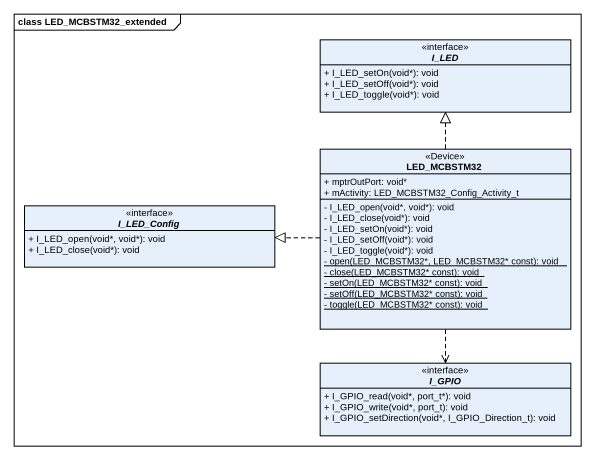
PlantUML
@startuml
mainframe class LED_MCBSTM32_extended
hide circle
hide empty members
skinparam classAttributeIconSize 0
interface I_LED {
  + I_LED_setOn(void*): void
  + I_LED_setOff(void*): void
  + I_LED_toggle(void*): void
}
class LED_MCBSTM32 <<Device>> {
  + mptrOutPort: void*
  + mActivity: LED_MCBSTM32_Config_Activity_t
  - I_LED_open(void*, void*): void
  - I_LED_close(void*): void
  - I_LED_setOn(void*): void
  - I_LED_setOff(void*): void
  - I_LED_toggle(void*): void
  {static} - open(LED_MCBSTM32*, LED_MCBSTM32* const): void
  {static} - close(LED_MCBSTM32* const): void
  {static} - setOn(LED_MCBSTM32* const): void
  {static} - setOff(LED_MCBSTM32* const): void
  {static} - toggle(LED_MCBSTM32* const): void
}
interface I_LED_Config {
  + I_LED_open(void*, void*): void
  + I_LED_close(void*): void
}
interface I_GPIO {
  + I_GPIO_read(void*, port_t*): void
  + I_GPIO_write(void*, port_t): void
  + I_GPIO_setDirection(void*, I_GPIO_Direction_t): void
}
LED_MCBSTM32 .up.|> I_LED
LED_MCBSTM32 .up.|> I_LED
LED_MCBSTM32 .left.|> I_LED_Config
LED_MCBSTM32 ..> I_GPIO
@enduml
